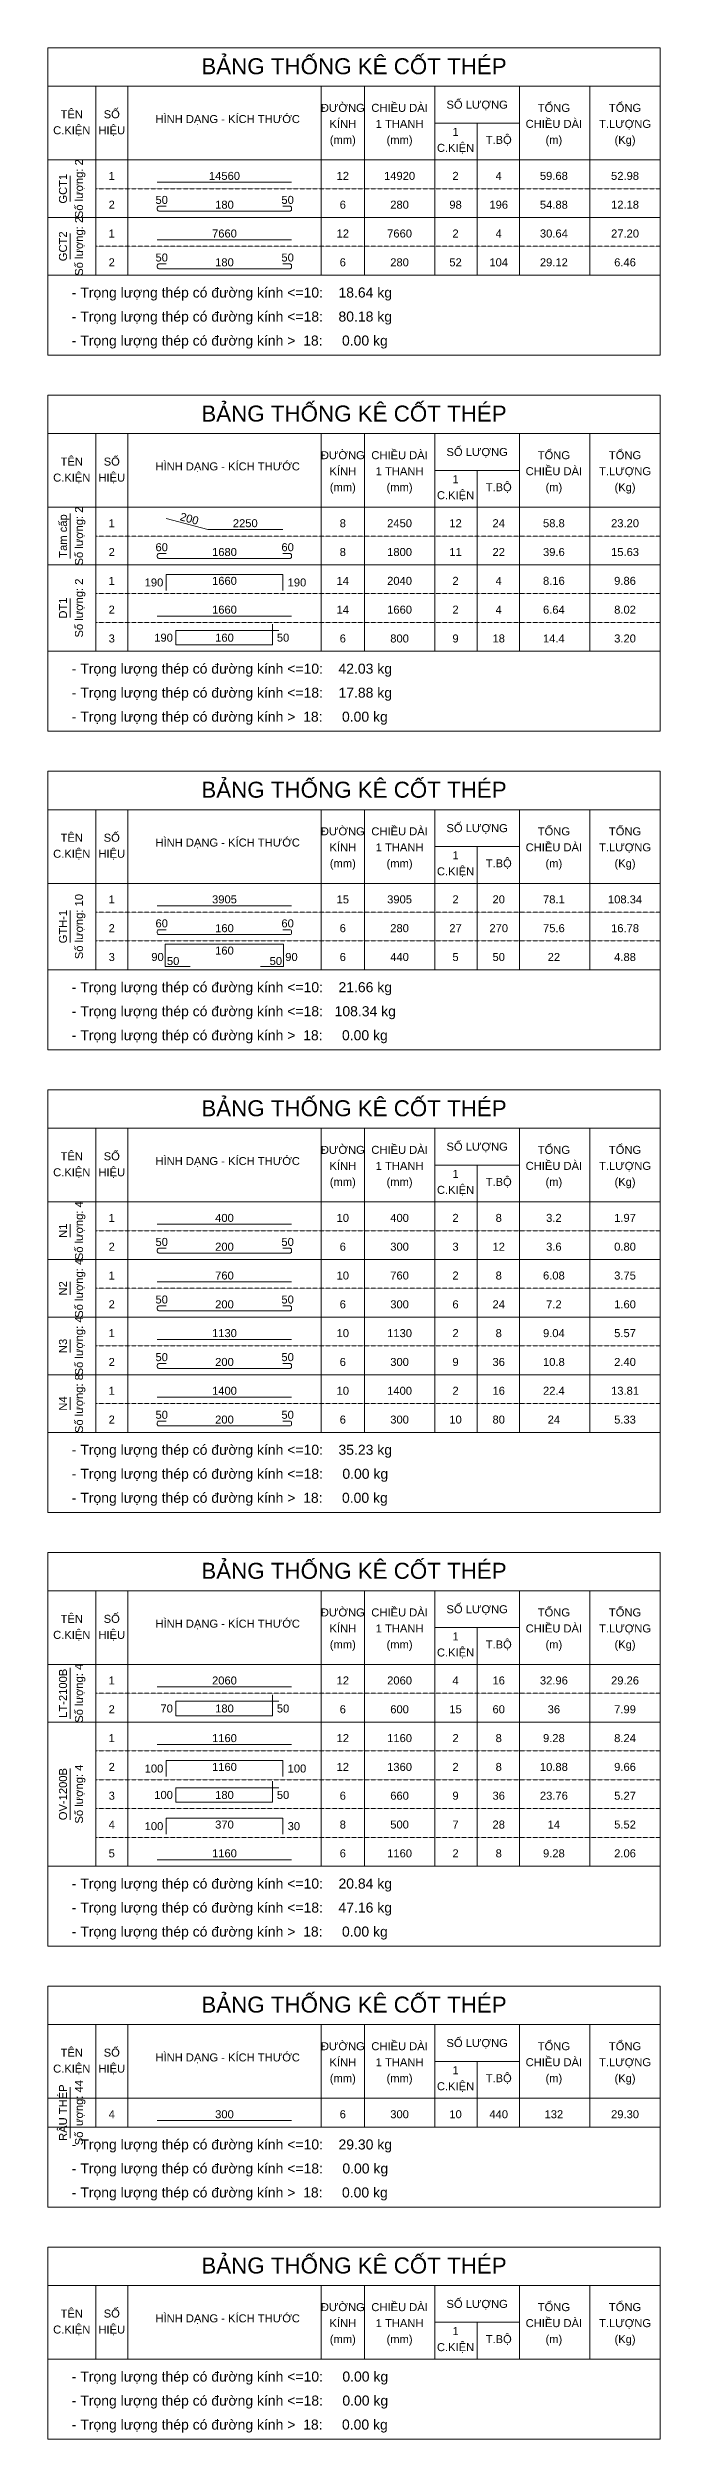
# Model space of a CAD drawing. Header units: inches. Extents: x 0 to 9575, y -3389600 to -3308475.
# Drawn here: x 0 to 9575, y -3389600 to -3352250 of the extents above; entities that cross this region are included whole.
import ezdxf
from ezdxf.enums import TextEntityAlignment as Align

# ---------------------------------------------------------------- set-up
doc = ezdxf.new("R2010")
doc.units = ezdxf.units.IN
doc.header["$MEASUREMENT"] = 0
doc.linetypes.add('HIDDENX2', pattern=[0.75, 0.5, -0.25])
for name, color, linetype, lineweight in [('Bao', 2, 'Continuous', 0), ('NetMo', 9, 'HIDDENX2', 0), ('Steel', 4, 'Continuous', 0), ('Text', 2, 'Continuous', 0), ('TextThep', 7, 'Continuous', 0)]:
    doc.layers.add(name, color=color, linetype=linetype, lineweight=lineweight)
doc.styles.add('Hoa', font='micross.ttf')
doc.styles.add('Thuong', font='micross.ttf')

msp = doc.modelspace()

# ---------------------------------------------------------------- linework, layer by layer
at = {"layer": 'Bao'}
for p, q in [((0, -3352250), (9575, -3352250)), ((0, -3352250), (0, -3357050)), ((9575, -3352250), (9575, -3357050)), ((0, -3352850), (9575, -3352850)), ((750, -3352850), (750, -3355800)), ((1250, -3352850), (1250, -3355800)), ((4275, -3352850), (4275, -3355800)), ((4950, -3352850), (4950, -3355800)), ((6050, -3352850), (6050, -3355800)), ((7375, -3352850), (7375, -3355800)), ((8475, -3352850), (8475, -3355800)), ((6050, -3353425), (7375, -3353425)), ((6712.5, -3353425), (6712.5, -3355800)), ((0, -3354000), (9575, -3354000)), ((0, -3357675), (9575, -3357675)), ((0, -3357675), (0, -3362925)), ((9575, -3357675), (9575, -3362925)), ((0, -3358275), (9575, -3358275)), ((750, -3358275), (750, -3361675)), ((1250, -3358275), (1250, -3361675)), ((4275, -3358275), (4275, -3361675)), ((4950, -3358275), (4950, -3361675)), ((6050, -3358275), (6050, -3361675)), ((7375, -3358275), (7375, -3361675)), ((8475, -3358275), (8475, -3361675)), ((6050, -3358850), (7375, -3358850)), ((6712.5, -3358850), (6712.5, -3361675)), ((0, -3359425), (9575, -3359425)), ((0, -3363550), (9575, -3363550)), ((0, -3363550), (0, -3367900)), ((9575, -3363550), (9575, -3367900)), ((0, -3364150), (9575, -3364150)), ((750, -3364150), (750, -3366650)), ((1250, -3364150), (1250, -3366650)), ((4275, -3364150), (4275, -3366650)), ((4950, -3364150), (4950, -3366650)), ((6050, -3364150), (6050, -3366650)), ((7375, -3364150), (7375, -3366650)), ((8475, -3364150), (8475, -3366650)), ((6050, -3364725), (7375, -3364725)), ((6712.5, -3364725), (6712.5, -3366650)), ((0, -3365300), (9575, -3365300)), ((0, -3368525), (9575, -3368525)), ((0, -3368525), (0, -3375125)), ((9575, -3368525), (9575, -3375125)), ((0, -3369125), (9575, -3369125)), ((750, -3369125), (750, -3373875)), ((1250, -3369125), (1250, -3373875)), ((4275, -3369125), (4275, -3373875)), ((4950, -3369125), (4950, -3373875)), ((6050, -3369125), (6050, -3373875)), ((7375, -3369125), (7375, -3373875)), ((8475, -3369125), (8475, -3373875)), ((6050, -3369700), (7375, -3369700)), ((6712.5, -3369700), (6712.5, -3373875)), ((0, -3370275), (9575, -3370275)), ((0, -3375750), (9575, -3375750)), ((0, -3375750), (0, -3381900)), ((9575, -3375750), (9575, -3381900)), ((0, -3376350), (9575, -3376350)), ((750, -3376350), (750, -3380650)), ((1250, -3376350), (1250, -3380650)), ((4275, -3376350), (4275, -3380650)), ((4950, -3376350), (4950, -3380650)), ((6050, -3376350), (6050, -3380650)), ((7375, -3376350), (7375, -3380650)), ((8475, -3376350), (8475, -3380650)), ((6050, -3376925), (7375, -3376925)), ((6712.5, -3376925), (6712.5, -3380650)), ((0, -3377500), (9575, -3377500)), ((0, -3382525), (9575, -3382525)), ((0, -3382525), (0, -3385975)), ((9575, -3382525), (9575, -3385975)), ((0, -3383125), (9575, -3383125)), ((750, -3383125), (750, -3384725)), ((1250, -3383125), (1250, -3384725)), ((4275, -3383125), (4275, -3384725)), ((4950, -3383125), (4950, -3384725)), ((6050, -3383125), (6050, -3384725)), ((7375, -3383125), (7375, -3384725)), ((8475, -3383125), (8475, -3384725)), ((6050, -3383700), (7375, -3383700)), ((6712.5, -3383700), (6712.5, -3384725)), ((0, -3384275), (9575, -3384275)), ((0, -3386600), (9575, -3386600)), ((0, -3386600), (0, -3389600)), ((9575, -3386600), (9575, -3389600)), ((0, -3387200), (9575, -3387200)), ((750, -3387200), (750, -3388350)), ((1250, -3387200), (1250, -3388350)), ((4275, -3387200), (4275, -3388350)), ((4950, -3387200), (4950, -3388350)), ((6050, -3387200), (6050, -3388350)), ((7375, -3387200), (7375, -3388350)), ((8475, -3387200), (8475, -3388350)), ((6050, -3387775), (7375, -3387775)), ((6712.5, -3387775), (6712.5, -3388350)), ((0, -3388350), (9575, -3388350))]:
    msp.add_line(p, q, dxfattribs=at)
at = {"layer": 'NetMo'}
for p, q in [((750, -3354450), (9575, -3354450)), ((750, -3354900), (9575, -3354900)), ((750, -3355350), (9575, -3355350)), ((750, -3355800), (9575, -3355800)), ((750, -3359875), (9575, -3359875)), ((750, -3360325), (9575, -3360325)), ((750, -3360775), (9575, -3360775)), ((750, -3361225), (9575, -3361225)), ((750, -3361675), (9575, -3361675)), ((750, -3365750), (9575, -3365750)), ((750, -3366200), (9575, -3366200)), ((750, -3366650), (9575, -3366650)), ((750, -3370725), (9575, -3370725)), ((750, -3371175), (9575, -3371175)), ((750, -3371625), (9575, -3371625)), ((750, -3372075), (9575, -3372075)), ((750, -3372525), (9575, -3372525)), ((750, -3372975), (9575, -3372975)), ((750, -3373425), (9575, -3373425)), ((750, -3373875), (9575, -3373875)), ((750, -3377950), (9575, -3377950)), ((750, -3378400), (9575, -3378400)), ((750, -3378850), (9575, -3378850)), ((750, -3379300), (9575, -3379300)), ((750, -3379750), (9575, -3379750)), ((750, -3380200), (9575, -3380200)), ((750, -3380650), (9575, -3380650)), ((750, -3384725), (9575, -3384725))]:
    msp.add_line(p, q, dxfattribs=at)
at = {"layer": 'Steel'}
for points in [[(1712.5, -3354350), (3812.5, -3354350)], [(1712.5, -3355250), (3812.5, -3355250)], [(1850, -3359600), (2500, -3359775), (3675, -3359775)], [(1850, -3360725), (1850, -3360475), (3675, -3360475), (3675, -3360725)], [(1712.5, -3361125), (3812.5, -3361125)], [(3612.5, -3361350), (2000, -3361350), (2000, -3361575), (3512.5, -3361575), (3512.5, -3361250)], [(1712.5, -3365650), (3812.5, -3365650)], [(2225, -3366600), (1837.5, -3366600), (1837.5, -3366250), (3687.5, -3366250), (3687.5, -3366600), (3325, -3366600)], [(1712.5, -3370625), (3812.5, -3370625)], [(1712.5, -3371525), (3812.5, -3371525)], [(1712.5, -3372425), (3812.5, -3372425)], [(1712.5, -3373325), (3812.5, -3373325)], [(1712.5, -3377850), (3812.5, -3377850)], [(3612.5, -3378075), (2000, -3378075), (2000, -3378300), (3512.5, -3378300), (3512.5, -3377975)], [(1712.5, -3378750), (3812.5, -3378750)], [(1850, -3379250), (1850, -3379000), (3675, -3379000), (3675, -3379250)], [(3612.5, -3379425), (2000, -3379425), (2000, -3379650), (3512.5, -3379650), (3512.5, -3379325)], [(1850, -3380150), (1850, -3379900), (3675, -3379900), (3675, -3380150)], [(1712.5, -3380550), (3812.5, -3380550)], [(1712.5, -3384625), (3812.5, -3384625)]]:
    msp.add_lwpolyline(points, dxfattribs=at)
for points in [[(1850, -3354725), (1737.5, -3354725, 0.4142136), (1712.5, -3354750), (1712.5, -3354775, 0.4142136), (1737.5, -3354800), (3787.5, -3354800, 0.4142136), (3812.5, -3354775), (3812.5, -3354750, 0.4142136), (3787.5, -3354725), (3675, -3354725)], [(1850, -3355625), (1737.5, -3355625, 0.4142136), (1712.5, -3355650), (1712.5, -3355675, 0.4142136), (1737.5, -3355700), (3787.5, -3355700, 0.4142136), (3812.5, -3355675), (3812.5, -3355650, 0.4142136), (3787.5, -3355625), (3675, -3355625)], [(1850, -3360150), (1737.5, -3360150, 0.4142136), (1712.5, -3360175), (1712.5, -3360200, 0.4142136), (1737.5, -3360225), (3787.5, -3360225, 0.4142136), (3812.5, -3360200), (3812.5, -3360175, 0.4142136), (3787.5, -3360150), (3675, -3360150)], [(1850, -3366025), (1737.5, -3366025, 0.4142136), (1712.5, -3366050), (1712.5, -3366075, 0.4142136), (1737.5, -3366100), (3787.5, -3366100, 0.4142136), (3812.5, -3366075), (3812.5, -3366050, 0.4142136), (3787.5, -3366025), (3675, -3366025)], [(1850, -3371000), (1737.5, -3371000, 0.4142136), (1712.5, -3371025), (1712.5, -3371050, 0.4142136), (1737.5, -3371075), (3787.5, -3371075, 0.4142136), (3812.5, -3371050), (3812.5, -3371025, 0.4142136), (3787.5, -3371000), (3675, -3371000)], [(1850, -3371900), (1737.5, -3371900, 0.4142136), (1712.5, -3371925), (1712.5, -3371950, 0.4142136), (1737.5, -3371975), (3787.5, -3371975, 0.4142136), (3812.5, -3371950), (3812.5, -3371925, 0.4142136), (3787.5, -3371900), (3675, -3371900)], [(1850, -3372800), (1737.5, -3372800, 0.4142136), (1712.5, -3372825), (1712.5, -3372850, 0.4142136), (1737.5, -3372875), (3787.5, -3372875, 0.4142136), (3812.5, -3372850), (3812.5, -3372825, 0.4142136), (3787.5, -3372800), (3675, -3372800)], [(1850, -3373700), (1737.5, -3373700, 0.4142136), (1712.5, -3373725), (1712.5, -3373750, 0.4142136), (1737.5, -3373775), (3787.5, -3373775, 0.4142136), (3812.5, -3373750), (3812.5, -3373725, 0.4142136), (3787.5, -3373700), (3675, -3373700)]]:
    msp.add_lwpolyline(points, format="xyb", dxfattribs=at)
at = {"layer": 'Text'}
for p, q in [((350, -3354650), (350, -3354250)), ((0, -3354900), (9575, -3354900)), ((350, -3355550), (350, -3355150)), ((0, -3355800), (9575, -3355800)), ((0, -3355800), (9575, -3355800)), ((0, -3357050), (9575, -3357050)), ((350, -3360225), (350, -3359525)), ((0, -3360325), (9575, -3360325)), ((350, -3361150), (350, -3360850)), ((0, -3361675), (9575, -3361675)), ((0, -3361675), (9575, -3361675)), ((0, -3362925), (9575, -3362925)), ((350, -3366225), (350, -3365725)), ((0, -3366650), (9575, -3366650)), ((0, -3366650), (9575, -3366650)), ((0, -3367900), (9575, -3367900)), ((350, -3370825), (350, -3370625)), ((0, -3371175), (9575, -3371175)), ((350, -3371725), (350, -3371525)), ((0, -3372075), (9575, -3372075)), ((350, -3372625), (350, -3372425)), ((0, -3372975), (9575, -3372975)), ((350, -3373525), (350, -3373325)), ((0, -3373875), (9575, -3373875)), ((0, -3373875), (9575, -3373875)), ((0, -3375125), (9575, -3375125)), ((350, -3378350), (350, -3377550)), ((0, -3378400), (9575, -3378400)), ((350, -3379925), (350, -3379125)), ((0, -3380650), (9575, -3380650)), ((0, -3380650), (9575, -3380650)), ((0, -3381900), (9575, -3381900)), ((350, -3384900), (350, -3384100)), ((0, -3384725), (9575, -3384725)), ((0, -3384725), (9575, -3384725)), ((0, -3385975), (9575, -3385975)), ((0, -3388350), (9575, -3388350)), ((0, -3389600), (9575, -3389600))]:
    msp.add_line(p, q, dxfattribs=at)

# ---------------------------------------------------------------- texts
at = {"layer": 'Text', "color": 4, "style": 'Hoa'}
for p in [(4787.5, -3352662.5), (4787.5, -3358087.5), (4787.5, -3363962.5), (4787.5, -3368937.5), (4787.5, -3376162.5), (4787.5, -3382937.5), (4787.5, -3387012.5)]:
    msp.add_text('BẢNG THỐNG KÊ CỐT THÉP', height=250, dxfattribs=at).set_placement(p, align=Align.CENTER)
at = {"layer": 'Text'}
for s, style, p in [('TÊN', 'Hoa', (375, -3353350)), ('SỐ', 'Hoa', (1000, -3353350)), ('HÌNH DẠNG - KÍCH THƯỚC', 'Hoa', (2812.5, -3353425)), ('ĐƯỜNG', 'Hoa', (4612.5, -3353250)), ('CHIỀU DÀI', 'Hoa', (5500, -3353250)), ('SỐ LƯỢNG', 'Hoa', (6712.5, -3353200)), ('TỔNG', 'Hoa', (7912.5, -3353250)), ('TỔNG', 'Hoa', (9025, -3353250)), ('C.KIỆN', 'Hoa', (375, -3353600)), ('HIỆU', 'Hoa', (1000, -3353600)), ('KÍNH', 'Hoa', (4612.5, -3353500)), ('(mm)', 'Thuong', (4612.5, -3353750)), ('1 THANH', 'Hoa', (5500, -3353500)), ('(mm)', 'Thuong', (5500, -3353750)), ('1', 'Hoa', (6375, -3353625)), ('T.BỘ', 'Hoa', (7050, -3353750)), ('CHIỀU DÀI', 'Hoa', (7912.5, -3353500)), ('(m)', 'Thuong', (7912.5, -3353750)), ('T.LƯỢNG', 'Hoa', (9025, -3353500)), ('(Kg)', 'Thuong', (9025, -3353750)), ('C.KIỆN', 'Hoa', (6375, -3353875)), ('SỐ LƯỢNG', 'Hoa', (6712.5, -3358625)), ('C.KIỆN', 'Hoa', (375, -3359025)), ('TÊN', 'Hoa', (375, -3358775)), ('HIỆU', 'Hoa', (1000, -3359025)), ('SỐ', 'Hoa', (1000, -3358775)), ('HÌNH DẠNG - KÍCH THƯỚC', 'Hoa', (2812.5, -3358850)), ('ĐƯỜNG', 'Hoa', (4612.5, -3358675)), ('KÍNH', 'Hoa', (4612.5, -3358925)), ('CHIỀU DÀI', 'Hoa', (5500, -3358675)), ('1 THANH', 'Hoa', (5500, -3358925)), ('CHIỀU DÀI', 'Hoa', (7912.5, -3358925)), ('TỔNG', 'Hoa', (7912.5, -3358675)), ('T.LƯỢNG', 'Hoa', (9025, -3358925)), ('TỔNG', 'Hoa', (9025, -3358675)), ('(mm)', 'Thuong', (4612.5, -3359175)), ('(mm)', 'Thuong', (5500, -3359175)), ('C.KIỆN', 'Hoa', (6375, -3359300)), ('1', 'Hoa', (6375, -3359050)), ('T.BỘ', 'Hoa', (7050, -3359175)), ('(m)', 'Thuong', (7912.5, -3359175)), ('(Kg)', 'Thuong', (9025, -3359175)), ('SỐ', 'Hoa', (1000, -3364650)), ('ĐƯỜNG', 'Hoa', (4612.5, -3364550)), ('CHIỀU DÀI', 'Hoa', (5500, -3364550)), ('SỐ LƯỢNG', 'Hoa', (6712.5, -3364500)), ('TỔNG', 'Hoa', (7912.5, -3364550)), ('TỔNG', 'Hoa', (9025, -3364550)), ('C.KIỆN', 'Hoa', (375, -3364900)), ('TÊN', 'Hoa', (375, -3364650)), ('HIỆU', 'Hoa', (1000, -3364900)), ('HÌNH DẠNG - KÍCH THƯỚC', 'Hoa', (2812.5, -3364725)), ('KÍNH', 'Hoa', (4612.5, -3364800)), ('1 THANH', 'Hoa', (5500, -3364800)), ('1', 'Hoa', (6375, -3364925)), ('CHIỀU DÀI', 'Hoa', (7912.5, -3364800)), ('T.LƯỢNG', 'Hoa', (9025, -3364800)), ('(mm)', 'Thuong', (4612.5, -3365050)), ('(mm)', 'Thuong', (5500, -3365050)), ('C.KIỆN', 'Hoa', (6375, -3365175)), ('T.BỘ', 'Hoa', (7050, -3365050)), ('(m)', 'Thuong', (7912.5, -3365050)), ('(Kg)', 'Thuong', (9025, -3365050)), ('SỐ LƯỢNG', 'Hoa', (6712.5, -3369475)), ('C.KIỆN', 'Hoa', (375, -3369875)), ('TÊN', 'Hoa', (375, -3369625)), ('HIỆU', 'Hoa', (1000, -3369875)), ('SỐ', 'Hoa', (1000, -3369625)), ('HÌNH DẠNG - KÍCH THƯỚC', 'Hoa', (2812.5, -3369700)), ('ĐƯỜNG', 'Hoa', (4612.5, -3369525)), ('KÍNH', 'Hoa', (4612.5, -3369775)), ('CHIỀU DÀI', 'Hoa', (5500, -3369525)), ('1 THANH', 'Hoa', (5500, -3369775)), ('CHIỀU DÀI', 'Hoa', (7912.5, -3369775)), ('TỔNG', 'Hoa', (7912.5, -3369525)), ('T.LƯỢNG', 'Hoa', (9025, -3369775)), ('TỔNG', 'Hoa', (9025, -3369525)), ('(mm)', 'Thuong', (4612.5, -3370025)), ('(mm)', 'Thuong', (5500, -3370025)), ('C.KIỆN', 'Hoa', (6375, -3370150)), ('1', 'Hoa', (6375, -3369900)), ('T.BỘ', 'Hoa', (7050, -3370025)), ('(m)', 'Thuong', (7912.5, -3370025)), ('(Kg)', 'Thuong', (9025, -3370025)), ('TÊN', 'Hoa', (375, -3376850)), ('SỐ', 'Hoa', (1000, -3376850)), ('HÌNH DẠNG - KÍCH THƯỚC', 'Hoa', (2812.5, -3376925)), ('ĐƯỜNG', 'Hoa', (4612.5, -3376750)), ('CHIỀU DÀI', 'Hoa', (5500, -3376750)), ('SỐ LƯỢNG', 'Hoa', (6712.5, -3376700)), ('TỔNG', 'Hoa', (7912.5, -3376750)), ('TỔNG', 'Hoa', (9025, -3376750)), ('C.KIỆN', 'Hoa', (375, -3377100)), ('HIỆU', 'Hoa', (1000, -3377100)), ('KÍNH', 'Hoa', (4612.5, -3377000)), ('(mm)', 'Thuong', (4612.5, -3377250)), ('1 THANH', 'Hoa', (5500, -3377000)), ('(mm)', 'Thuong', (5500, -3377250)), ('1', 'Hoa', (6375, -3377125)), ('T.BỘ', 'Hoa', (7050, -3377250)), ('CHIỀU DÀI', 'Hoa', (7912.5, -3377000)), ('(m)', 'Thuong', (7912.5, -3377250)), ('T.LƯỢNG', 'Hoa', (9025, -3377000)), ('(Kg)', 'Thuong', (9025, -3377250)), ('C.KIỆN', 'Hoa', (6375, -3377375)), ('TÊN', 'Hoa', (375, -3383625)), ('SỐ', 'Hoa', (1000, -3383625)), ('ĐƯỜNG', 'Hoa', (4612.5, -3383525)), ('CHIỀU DÀI', 'Hoa', (5500, -3383525)), ('SỐ LƯỢNG', 'Hoa', (6712.5, -3383475)), ('TỔNG', 'Hoa', (7912.5, -3383525)), ('TỔNG', 'Hoa', (9025, -3383525)), ('C.KIỆN', 'Hoa', (375, -3383875)), ('HIỆU', 'Hoa', (1000, -3383875)), ('HÌNH DẠNG - KÍCH THƯỚC', 'Hoa', (2812.5, -3383700)), ('KÍNH', 'Hoa', (4612.5, -3383775)), ('(mm)', 'Thuong', (4612.5, -3384025)), ('1 THANH', 'Hoa', (5500, -3383775)), ('(mm)', 'Thuong', (5500, -3384025)), ('1', 'Hoa', (6375, -3383900)), ('T.BỘ', 'Hoa', (7050, -3384025)), ('CHIỀU DÀI', 'Hoa', (7912.5, -3383775)), ('(m)', 'Thuong', (7912.5, -3384025)), ('T.LƯỢNG', 'Hoa', (9025, -3383775)), ('(Kg)', 'Thuong', (9025, -3384025)), ('C.KIỆN', 'Hoa', (6375, -3384150)), ('TÊN', 'Hoa', (375, -3387700)), ('SỐ', 'Hoa', (1000, -3387700)), ('HÌNH DẠNG - KÍCH THƯỚC', 'Hoa', (2812.5, -3387775)), ('ĐƯỜNG', 'Hoa', (4612.5, -3387600)), ('CHIỀU DÀI', 'Hoa', (5500, -3387600)), ('SỐ LƯỢNG', 'Hoa', (6712.5, -3387550)), ('TỔNG', 'Hoa', (7912.5, -3387600)), ('TỔNG', 'Hoa', (9025, -3387600)), ('C.KIỆN', 'Hoa', (375, -3387950)), ('HIỆU', 'Hoa', (1000, -3387950)), ('KÍNH', 'Hoa', (4612.5, -3387850)), ('(mm)', 'Thuong', (4612.5, -3388100)), ('1 THANH', 'Hoa', (5500, -3387850)), ('(mm)', 'Thuong', (5500, -3388100)), ('1', 'Hoa', (6375, -3387975)), ('T.BỘ', 'Hoa', (7050, -3388100)), ('CHIỀU DÀI', 'Hoa', (7912.5, -3387850)), ('(m)', 'Thuong', (7912.5, -3388100)), ('T.LƯỢNG', 'Hoa', (9025, -3387850)), ('(Kg)', 'Thuong', (9025, -3388100)), ('C.KIỆN', 'Hoa', (6375, -3388225))]:
    msp.add_text(s, height=125, dxfattribs=dict(at, style=style)).set_placement(p, align=Align.CENTER)
at = {"layer": 'Text', "style": 'Hoa'}
for s, p in [('Số lượng: 2', (550, -3354450)), ('GCT1', (300, -3354450)), ('GCT2', (300, -3355350)), ('Số lượng: 2', (550, -3355350)), ('Tam cấp', (300, -3359875)), ('Số lượng: 2', (550, -3359875)), ('Số lượng: 2', (550, -3361000)), ('DT1', (300, -3361000)), ('Số lượng: 10', (550, -3365975)), ('GTH-1', (300, -3365975)), ('Số lượng: 4', (550, -3370725)), ('N1', (300, -3370725)), ('Số lượng: 4', (550, -3371625)), ('N2', (300, -3371625)), ('Số lượng: 4', (550, -3372525)), ('N3', (300, -3372525)), ('Số lượng: 8', (550, -3373425)), ('N4', (300, -3373425)), ('Số lượng: 4', (550, -3377950)), ('LT-2100B', (300, -3377950)), ('OV-1200B', (300, -3379525)), ('Số lượng: 4', (550, -3379525)), ('RÂU THÉP', (300, -3384500)), ('Số lượng: 44', (550, -3384500))]:
    msp.add_text(s, height=125, rotation=90.00021, dxfattribs=at).set_placement(p, align=Align.CENTER)
for s, p in [('- Trọng lượng thép có đường kính <=10:    18.64 kg', (375, -3356150)), ('- Trọng lượng thép có đường kính <=18:    80.18 kg', (375, -3356525)), ('- Trọng lượng thép có đường kính >  18:     0.00 kg', (375, -3356900)), ('- Trọng lượng thép có đường kính <=10:    42.03 kg', (375, -3362025)), ('- Trọng lượng thép có đường kính <=18:    17.88 kg', (375, -3362400)), ('- Trọng lượng thép có đường kính >  18:     0.00 kg', (375, -3362775)), ('- Trọng lượng thép có đường kính <=10:    21.66 kg', (375, -3367000)), ('- Trọng lượng thép có đường kính <=18:   108.34 kg', (375, -3367375)), ('- Trọng lượng thép có đường kính >  18:     0.00 kg', (375, -3367750)), ('- Trọng lượng thép có đường kính <=10:    35.23 kg', (375, -3374225)), ('- Trọng lượng thép có đường kính <=18:     0.00 kg', (375, -3374600)), ('- Trọng lượng thép có đường kính >  18:     0.00 kg', (375, -3374975)), ('- Trọng lượng thép có đường kính <=10:    20.84 kg', (375, -3381000)), ('- Trọng lượng thép có đường kính <=18:    47.16 kg', (375, -3381375)), ('- Trọng lượng thép có đường kính >  18:     0.00 kg', (375, -3381750)), ('- Trọng lượng thép có đường kính <=10:    29.30 kg', (375, -3385075)), ('- Trọng lượng thép có đường kính <=18:     0.00 kg', (375, -3385450)), ('- Trọng lượng thép có đường kính >  18:     0.00 kg', (375, -3385825)), ('- Trọng lượng thép có đường kính <=10:     0.00 kg', (375, -3388700)), ('- Trọng lượng thép có đường kính <=18:     0.00 kg', (375, -3389075)), ('- Trọng lượng thép có đường kính >  18:     0.00 kg', (375, -3389450))]:
    msp.add_text(s, height=156.25, dxfattribs=at).set_placement(p)
at = {"layer": 'TextThep', "style": 'Hoa'}
for s, p in [('1', (1000, -3354350)), ('14560', (2762.5, -3354350)), ('12', (4612.5, -3354350)), ('14920', (5500, -3354350)), ('2', (6375, -3354350)), ('4', (7050, -3354350)), ('59.68', (7912.5, -3354350)), ('52.98', (9025, -3354350)), ('2', (1000, -3354800)), ('50', (1781.2, -3354725)), ('180', (2762.5, -3354800)), ('50', (3750, -3354725)), ('6', (4612.5, -3354800)), ('1', (1000, -3355250)), ('7660', (2762.5, -3355250)), ('12', (4612.5, -3355250)), ('7660', (5500, -3355250)), ('2', (6375, -3355250)), ('4', (7050, -3355250)), ('30.64', (7912.5, -3355250)), ('27.20', (9025, -3355250)), ('50', (1781.2, -3355625)), ('50', (3750, -3355625)), ('2', (1000, -3355700)), ('180', (2762.5, -3355700)), ('6', (4612.5, -3355700)), ('1', (1000, -3359775)), ('2250', (3087.5, -3359775)), ('8', (4612.5, -3359775)), ('60', (1781.2, -3360150)), ('60', (3750, -3360150)), ('2', (1000, -3360225)), ('1680', (2762.5, -3360225)), ('8', (4612.5, -3360225)), ('1', (1000, -3360675)), ('1660', (2762.5, -3360675)), ('14', (4612.5, -3360675)), ('2', (1000, -3361125)), ('1660', (2762.5, -3361125)), ('14', (4612.5, -3361125)), ('1660', (5500, -3361125)), ('2', (6375, -3361125)), ('4', (7050, -3361125)), ('6.64', (7912.5, -3361125)), ('8.02', (9025, -3361125)), ('3', (1000, -3361575)), ('160', (2762.5, -3361562.5)), ('6', (4612.5, -3361575)), ('1', (1000, -3365650)), ('3905', (2762.5, -3365650)), ('15', (4612.5, -3365650)), ('3905', (5500, -3365650)), ('2', (6375, -3365650)), ('20', (7050, -3365650)), ('78.1', (7912.5, -3365650)), ('108.34', (9025, -3365650)), ('2', (1000, -3366100)), ('60', (1781.2, -3366025)), ('160', (2762.5, -3366100)), ('60', (3750, -3366025)), ('6', (4612.5, -3366100)), ('3', (1000, -3366550)), ('6', (4612.5, -3366550)), ('1', (1000, -3370625)), ('400', (2762.5, -3370625)), ('10', (4612.5, -3370625)), ('400', (5500, -3370625)), ('2', (6375, -3370625)), ('8', (7050, -3370625)), ('3.2', (7912.5, -3370625)), ('1.97', (9025, -3370625)), ('50', (1781.2, -3371000)), ('50', (3750, -3371000)), ('2', (1000, -3371075)), ('200', (2762.5, -3371075)), ('6', (4612.5, -3371075)), ('1', (1000, -3371525)), ('760', (2762.5, -3371525)), ('10', (4612.5, -3371525)), ('760', (5500, -3371525)), ('2', (6375, -3371525)), ('8', (7050, -3371525)), ('6.08', (7912.5, -3371525)), ('3.75', (9025, -3371525)), ('2', (1000, -3371975)), ('50', (1781.2, -3371900)), ('200', (2762.5, -3371975)), ('50', (3750, -3371900)), ('6', (4612.5, -3371975)), ('1', (1000, -3372425)), ('1130', (2762.5, -3372425)), ('10', (4612.5, -3372425)), ('1130', (5500, -3372425)), ('2', (6375, -3372425)), ('8', (7050, -3372425)), ('9.04', (7912.5, -3372425)), ('5.57', (9025, -3372425)), ('50', (1781.2, -3372800)), ('50', (3750, -3372800)), ('2', (1000, -3372875)), ('200', (2762.5, -3372875)), ('6', (4612.5, -3372875)), ('1', (1000, -3373325)), ('1400', (2762.5, -3373325)), ('10', (4612.5, -3373325)), ('1400', (5500, -3373325)), ('2', (6375, -3373325)), ('16', (7050, -3373325)), ('22.4', (7912.5, -3373325)), ('13.81', (9025, -3373325)), ('2', (1000, -3373775)), ('50', (1781.2, -3373700)), ('200', (2762.5, -3373775)), ('50', (3750, -3373700)), ('6', (4612.5, -3373775)), ('1', (1000, -3377850)), ('2060', (2762.5, -3377850)), ('12', (4612.5, -3377850)), ('2060', (5500, -3377850)), ('4', (6375, -3377850)), ('16', (7050, -3377850)), ('32.96', (7912.5, -3377850)), ('29.26', (9025, -3377850)), ('2', (1000, -3378300)), ('180', (2762.5, -3378287.5)), ('6', (4612.5, -3378300)), ('1', (1000, -3378750)), ('1160', (2762.5, -3378750)), ('12', (4612.5, -3378750)), ('1160', (5500, -3378750)), ('2', (6375, -3378750)), ('8', (7050, -3378750)), ('9.28', (7912.5, -3378750)), ('8.24', (9025, -3378750)), ('2', (1000, -3379200)), ('1160', (2762.5, -3379200)), ('12', (4612.5, -3379200)), ('3', (1000, -3379650)), ('180', (2762.5, -3379637.5)), ('6', (4612.5, -3379650)), ('4', (1000, -3380100)), ('370', (2762.5, -3380100)), ('8', (4612.5, -3380100)), ('5', (1000, -3380550)), ('1160', (2762.5, -3380550)), ('6', (4612.5, -3380550)), ('1160', (5500, -3380550)), ('2', (6375, -3380550)), ('8', (7050, -3380550)), ('9.28', (7912.5, -3380550)), ('2.06', (9025, -3380550)), ('4', (1000, -3384625)), ('300', (2762.5, -3384625)), ('6', (4612.5, -3384625)), ('300', (5500, -3384625)), ('10', (6375, -3384625)), ('440', (7050, -3384625)), ('132', (7912.5, -3384625)), ('29.30', (9025, -3384625))]:
    msp.add_text(s, height=125, dxfattribs=at).set_placement(p, align=Align.BOTTOM_CENTER)
at = {"layer": 'TextThep', "color": 7, "style": 'Hoa'}
for s, p in [('280', (5500, -3354800)), ('98', (6375, -3354800)), ('196', (7050, -3354800)), ('54.88', (7912.5, -3354800)), ('12.18', (9025, -3354800)), ('280', (5500, -3355700)), ('52', (6375, -3355700)), ('104', (7050, -3355700)), ('29.12', (7912.5, -3355700)), ('6.46', (9025, -3355700)), ('2450', (5500, -3359775)), ('12', (6375, -3359775)), ('24', (7050, -3359775)), ('58.8', (7912.5, -3359775)), ('23.20', (9025, -3359775)), ('1800', (5500, -3360225)), ('11', (6375, -3360225)), ('22', (7050, -3360225)), ('39.6', (7912.5, -3360225)), ('15.63', (9025, -3360225)), ('2040', (5500, -3360675)), ('2', (6375, -3360675)), ('4', (7050, -3360675)), ('8.16', (7912.5, -3360675)), ('9.86', (9025, -3360675)), ('800', (5500, -3361575)), ('9', (6375, -3361575)), ('18', (7050, -3361575)), ('14.4', (7912.5, -3361575)), ('3.20', (9025, -3361575)), ('280', (5500, -3366100)), ('27', (6375, -3366100)), ('270', (7050, -3366100)), ('75.6', (7912.5, -3366100)), ('16.78', (9025, -3366100)), ('440', (5500, -3366550)), ('5', (6375, -3366550)), ('50', (7050, -3366550)), ('22', (7912.5, -3366550)), ('4.88', (9025, -3366550)), ('300', (5500, -3371075)), ('3', (6375, -3371075)), ('12', (7050, -3371075)), ('3.6', (7912.5, -3371075)), ('0.80', (9025, -3371075)), ('300', (5500, -3371975)), ('6', (6375, -3371975)), ('24', (7050, -3371975)), ('7.2', (7912.5, -3371975)), ('1.60', (9025, -3371975)), ('300', (5500, -3372875)), ('9', (6375, -3372875)), ('36', (7050, -3372875)), ('10.8', (7912.5, -3372875)), ('2.40', (9025, -3372875)), ('300', (5500, -3373775)), ('10', (6375, -3373775)), ('80', (7050, -3373775)), ('24', (7912.5, -3373775)), ('5.33', (9025, -3373775)), ('600', (5500, -3378300)), ('15', (6375, -3378300)), ('60', (7050, -3378300)), ('36', (7912.5, -3378300)), ('7.99', (9025, -3378300)), ('1360', (5500, -3379200)), ('2', (6375, -3379200)), ('8', (7050, -3379200)), ('10.88', (7912.5, -3379200)), ('9.66', (9025, -3379200)), ('660', (5500, -3379650)), ('9', (6375, -3379650)), ('36', (7050, -3379650)), ('23.76', (7912.5, -3379650)), ('5.27', (9025, -3379650)), ('500', (5500, -3380100)), ('7', (6375, -3380100)), ('28', (7050, -3380100)), ('14', (7912.5, -3380100)), ('5.52', (9025, -3380100))]:
    msp.add_text(s, height=125, dxfattribs=at).set_placement(p, align=Align.BOTTOM_CENTER)
at = {"layer": 'TextThep', "style": 'Hoa'}
msp.add_text('200', height=125, rotation=345, dxfattribs=at).set_placement((2187.5, -3359700), align=Align.BOTTOM_CENTER)
for s, p in [('190', (1806.2, -3360700)), ('190', (1956.2, -3361562.5)), ('70', (1956.2, -3378287.5)), ('100', (1806.2, -3379225)), ('100', (1956.2, -3379637.5)), ('100', (1806.2, -3380125))]:
    msp.add_text(s, height=125, dxfattribs=at).set_placement(p, align=Align.BOTTOM_RIGHT)
for s, p in [('190', (3750, -3360700)), ('50', (3581.2, -3361562.5)), ('50', (3581.2, -3378287.5)), ('100', (3750, -3379225)), ('50', (3581.2, -3379637.5)), ('30', (3750, -3380125))]:
    msp.add_text(s, height=125, dxfattribs=at).set_placement(p, align=Align.BOTTOM_LEFT)
msp.add_text('160', height=125, dxfattribs=at).set_placement((2762.5, -3366412.5), align=Align.CENTER)
for s, p in [('90', (1812.5, -3366512.5)), ('50', (3662.5, -3366575))]:
    msp.add_text(s, height=125, dxfattribs=at).set_placement(p, align=Align.RIGHT)
for s, p in [('50', (1862.5, -3366575)), ('90', (3712.5, -3366512.5))]:
    msp.add_text(s, height=125, dxfattribs=at).set_placement(p)

doc.saveas('drawing.dxf')
